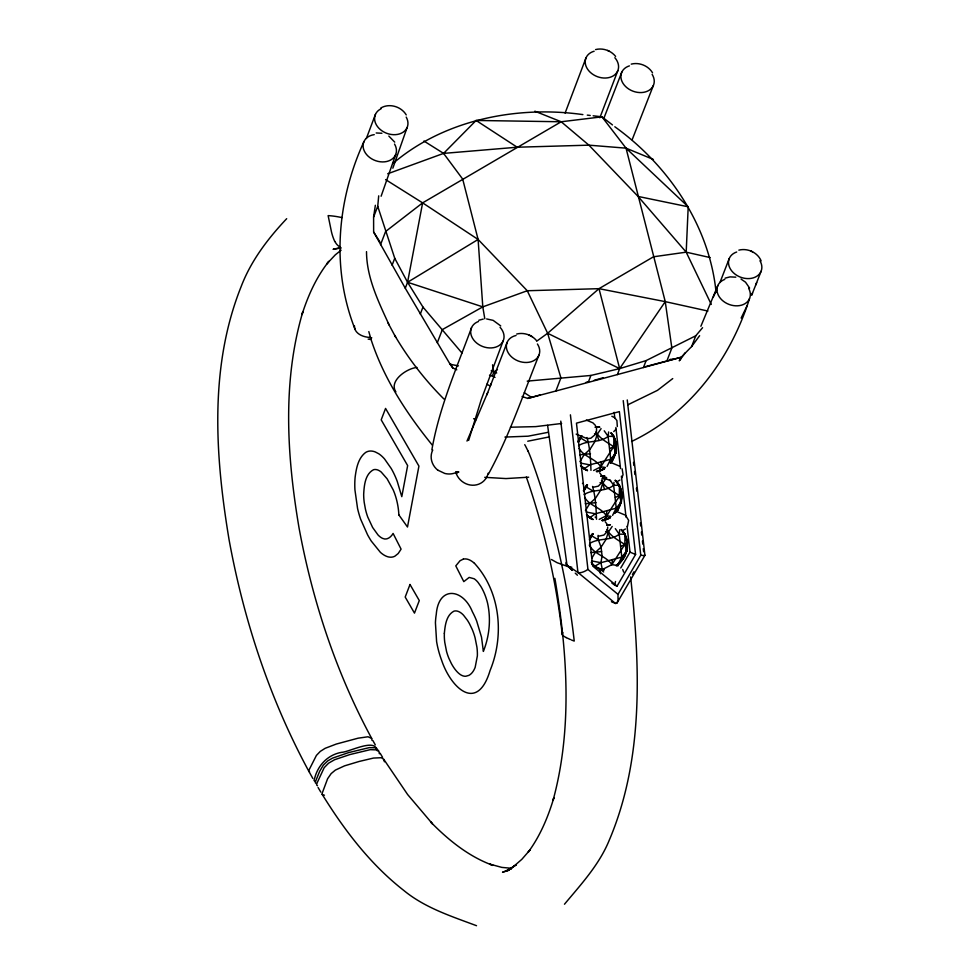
<?xml version="1.0" encoding="UTF-8"?>
<svg xmlns="http://www.w3.org/2000/svg" width="980" height="980" viewBox="0 0 980 980"><rect width="100%" height="100%" fill="white"/><g stroke="black" fill="none" stroke-linecap="round" stroke-linejoin="round"><path stroke-width="1.47" d="M596.489 431.421L596.538 428.199M613.26 436.088L613.933 436.37L613.713 446.647L615.82 452.993L612.329 461.2L610.516 462.805L613.933 457.048L616.004 448.411L615.036 439.947L611.189 432.903L613.933 436.37L615.905 442.127L616.101 450.751L615.82 452.993L610.699 459.24L607.049 466.443M615.734 480.555L619.483 485.284L619.262 495.562L621.357 501.907L617.878 510.115L614.705 513.422M616.935 565.558A22.859 19.416 -67.3 0 0 621.173 529.47L625.032 534.198L624.811 544.476L626.906 550.821L624.407 557.044L617.535 565.472L611.912 564.627L602.345 569.552C598.866 569.895 585.697 560.107 598.51 568.388M716.037 291.954C709.336 225.621 668.348 165.204 614.815 126.751M612.598 515.358L616.249 508.155L621.357 501.907L621.847 497.448L621.92 493.197L620.218 487.06L615.342 480.396M624.358 533.916C630.128 544.206 626.257 558.404 616.861 565.191L617.535 565.472L621.798 557.069L626.906 550.821L627.47 542.112L625.032 534.198L622.582 530.854M711.284 304.413L686.196 252.166L688.205 206.792L626.036 148.164L601.965 116.828L593.157 115.799M456.778 369.827L452.699 367.868L450.151 364.291L405.279 288.23L373.637 232.027L373.601 217.07L377.729 206.315L378.709 195.841M376.835 750.545C375.781 737.658 349.284 752.077 341.53 752.346C328.018 754.71 318.022 765.062 314.702 778.096A123.59 56.742 -29.8 0 0 314.127 779.798A4.251 1.948 -29.8 0 0 314.066 780.533L314.911 781.244M601.855 481.094L602.198 478.093M617.314 426.521L616.898 420.518L615.097 418.24M607.404 530.009L607.747 527.007M611.655 460.918L612.329 461.2L610.699 459.24L601.389 461.764L600.801 466.786L599.037 471.343L596.538 471.539L604.158 468.636M603.913 519.976L604.574 520.258C621.81 513.361 594.419 522.977 604.574 520.258L606.338 515.713L606.938 510.678L616.249 508.155L617.878 510.115L617.204 509.833L616.065 511.719M589.274 545.101C594.223 554.582 606.106 555.893 611.888 564.627L612.488 559.592L621.798 557.069L623.415 559.029L622.753 558.747M610.699 459.24L608.102 436.357L608.654 431.947M616.249 508.155L613.652 485.272L614.019 482.332M621.798 557.069L619.201 534.186L619.752 529.776M617.204 509.833C622.104 502.74 623.121 492.622 618.809 485.002M373.601 217.07L375.352 205.273M431.874 449.832C439.212 407.46 456.803 367.77 471.552 327.626M590.965 470.351C590.524 459.032 590.181 448.632 586.996 437.509M596.514 519.265C596.061 507.946 595.73 497.546 592.545 486.423M598.216 568.265L604.121 569.723L602.345 569.552L600.924 562.692L602.075 555.954L601.071 547.159L598.327 539.809L598.094 535.337M612.476 124.938L601.965 116.828L561.197 121.765L422.625 202.872L407.57 282.277L405.279 288.23M468.648 440.388L481.217 399.73L503.193 340.82M615.538 581.508L614.803 584.129M381.11 196.233L395.7 154.534M392.833 168.205L407.104 127.547M601.083 428.64L597.139 434.41L594.946 441.564L589.985 449.33L584.215 454.573L579.915 461.654M612.182 526.468L608.237 532.238L606.044 539.392L601.071 547.159L595.313 552.402L591.736 558.306M366.349 138.511L375.438 114.378M565.093 113.104L585.966 57.967M599.846 117.784L617.829 70.658M363.825 141.867C337.022 200.3 331.166 268.434 354.919 328.913M507.113 342.412L490.404 385.752M729.242 258.549L719.994 282.424M621.749 72.251L604.268 117.257M717.838 285.523L700.884 326.267M380.559 244.657L385.606 231.501L422.625 202.872L478.105 239.463L527.265 290.742L547.636 333.274L560.915 377.876L555.868 391.02L527.73 398.407L522.071 396.508M392.086 265.213L394.744 258.279L377.729 206.315M420.31 314.017L422.968 307.083L407.57 282.277L394.744 258.279M437.301 342.755L442.348 329.599L482.797 306.875L527.265 290.742L599.001 288.671L665.249 301.632L707.903 311.052M495.01 377.41L492.34 376.026L493.798 372.241L492.548 364.805M653.391 85.444L632.186 139.662M555.868 391.02L588.257 382.384L590.916 375.45L619.654 368.615L646.102 360.603L695.763 335.785L702.587 327.688M588.257 382.384L617.376 374.58L619.654 368.615L665.249 301.632L626.036 148.164L588.919 145.163L517.171 147.221L443.585 153.395L387.688 173.791M617.376 374.58L643.444 367.537L646.102 360.603M643.444 367.537L666.804 361.179L671.851 348.035L665.249 301.632M666.804 361.179L681.198 357.235L691.635 346.54L695.763 335.785M749.492 298.692C730.333 359.293 689.773 413.695 631.586 441.466M621.859 477.774L623.047 474.688L622.116 468.82M627.408 526.689L628.645 520.368L625.84 515.798M538.963 355.103C522.904 395.075 509.147 436.247 488.42 474.136M598.364 471.062L599.037 471.343L600.789 466.799C595.387 458.322 583.945 457.146 579.045 448.313M604.574 520.258C609.413 510.874 615.477 501.454 621.92 493.197L621.247 492.916M755.764 284.911L761.117 271.215M486.778 394.928L491.335 383.413M752.542 292.959L751.66 295.188L756.646 282.669M487.721 392.539L466.982 441.086M579.155 439.726L578.531 441.894L581.949 436.137L580.135 437.729L579.548 439.885M584.705 488.64L584.08 490.809L587.498 485.051L585.685 486.644L585.097 488.8M590.254 537.555L589.629 539.723L593.047 533.965L591.234 535.558L590.646 537.714M713.367 296.903L716.637 290.007M747.25 305.417L741.137 318.059M617.964 563.88L616.996 564.872M616.31 565.913L616.714 565.105M620.744 567.984L630.005 552.144L627.077 526.309M617.057 586.15L635.579 554.472L619.372 411.612L576.461 423.152L592.667 566.024L617.057 586.15L614.276 584.987M627.249 399.95L644.914 555.341L617.082 602.921L618.062 599.687L617.988 594.346L640.773 555.244L623.231 400.624M632.431 574.476L633.962 571.842M585.464 510.568L589.764 503.487L595.534 498.244L600.495 490.478L602.663 483.336L606.632 477.554M691.635 346.54L699.61 335.711M685.289 352.702L679.275 360.812L680.757 358.913M617.082 602.921L615.746 603.533L611.434 601.757M611.912 564.627L624.811 544.476L627.47 542.112L626.796 541.83M564.48 904.222C581.312 884.046 599.576 864.36 609.499 839.603L610.026 838.39C644.362 755.997 639.842 663.926 630.63 576.987M595.289 434.507L590.854 438.219L587.963 438.538M286.687 218.687C267.834 238.667 250.941 260.815 241.105 286.699C209.01 367.01 215.184 456.386 229.112 539.931C243.849 620.438 269.806 699.206 308.835 771.272M603.827 479.22L605.775 477.15M392.98 163.44C444.295 119.707 517.048 105.35 582.88 114.599M613.762 431.592L616.028 429.301M600.556 483.863L598.302 486.166L592.863 487.33M606.106 532.777L603.851 535.08L598.413 536.244M423.924 141.034L443.585 153.395L476.109 120.454L561.197 121.765L588.919 145.163L638.066 196.429L686.196 252.166L710.169 257.569M672.745 378.574L657.482 390.346L627.837 404.801M536.624 341.248L547.636 333.274L599.001 288.671L653.489 256.785L686.196 252.166M341.089 250.219L335.307 254.837L326.757 263.939L328.937 261.28C316.405 276.973 308.1 295.519 302.012 314.543L302.82 311.836C282.081 382.029 287.005 456.913 299.096 528.208C312.583 601.34 336.214 672.88 371.665 738.369L372.045 740.439M491.201 370.771L493.798 372.241L497.46 369.583M601.389 461.764L589.825 464.863L584.288 468.746L580.981 465.904L587.412 470.559M606.938 510.678L595.375 513.777L589.838 517.661L586.53 514.818L592.961 519.474M612.488 559.592L600.924 562.692L594.713 566.293M458.848 471.993L457.587 472.568M443.585 153.395L462.695 179.107L478.105 239.463L407.57 282.277L482.797 306.875L484.794 318.757M613.933 436.37L608.102 436.357C599.527 443.462 587.584 439.714 578.555 445.692M619.483 485.284L613.652 485.272C605.077 492.377 593.133 488.628 584.105 494.606M625.032 534.198L619.201 534.186C610.626 541.291 598.682 537.542 589.654 543.52M617.424 481.474L619.899 480.065M622.974 530.388L625.448 528.98M599.037 471.343L604.55 468.795M380.718 108.082C389.207 102.876 401.261 106.514 406.235 114.905M593.635 470.498L600.789 466.799M599.184 519.412L606.338 515.713L610.577 516.35M609.879 448.509L613.713 446.647L616.371 444.283L615.71 444.001M615.428 497.424L619.262 495.562C612.929 491.372 605.138 487.526 601.463 480.715L602.688 483.324L600.066 482.626M620.977 546.338L624.811 544.476C618.478 540.286 610.687 536.44 607.012 529.629L610.075 538.302M511.536 868.623L506.685 870.742L516.35 864.728L512.724 867.227L521.801 859.362L530.192 849.734L528.134 852.282C540.201 835.94 548.114 817.002 553.884 797.647L553.161 799.999C572.479 728.716 567.346 653.354 555.378 581.287L554.839 578.347M511.474 868.611L502.532 872.261L509.269 870.191M463.283 559.139L460.061 560.707L455.786 565.889L463.797 581.63L469.163 577.416L474.173 578.776A24.794 10.951 74.9 0 1 478.105 582.488L480.678 586.175A32.144 14.198 74.9 0 1 482.319 589.054A29.143 12.863 74.9 0 1 487.575 603.153C491.103 619.213 489.437 636.167 483.361 651.418L481.511 637.147L476.709 621.136A45.509 20.09 74.9 0 0 472.397 611.777C463.05 588.355 438.513 585.489 436.272 614.288A59.094 26.093 74.9 0 0 435.426 622.815L436.602 641.557A44.051 19.453 74.9 0 0 438.648 651.002A45.399 20.041 74.9 0 0 441.6 660.202C450.69 687.691 477.248 713.477 490.086 670.492C504.467 635.628 500.511 591.712 474.479 563.329M478.853 320.252L483.238 319.076M725.151 278.136L730.076 276.887L735.821 277.168M527.73 398.407L540.397 394.879M645.636 366.581L681.198 357.235M416.99 367.463C406.872 368.211 388.497 381 395.883 391.89M549.462 436.872L527.73 441.221M339.938 247.744L333.077 249.324L341.224 247.928M548.175 432.315L528.11 436.186L504.921 437.08M595.558 49.588C602.823 47.714 610.993 50.531 615.612 56.424M631.23 64.129C639.205 62.059 648.295 65.709 652.533 72.79M738.846 250.145C747.532 247.879 757.663 252.473 761.129 260.876M516.705 334.033C523.786 332.208 531.724 334.841 536.391 340.44M561.638 423.483L535.68 426.619L510.445 427.219M590.487 453.728L579.744 454.793M596.036 502.642L585.293 503.708M601.573 551.556L590.842 552.622M599.834 427.194L595.534 427.231L599.442 427.035M607.024 525.219L608.935 524.998L606.632 525.06M527.216 381.122L590.916 375.45M528.661 477.199L505.974 478.571L484.72 477.321M376.173 132.974L381.918 133.256M511.805 868.317L501.834 867.398L489.865 864.139L493.038 865.426C468.832 856.655 448.424 840.117 430.6 821.914L432.486 823.861L407.619 794.523L383.854 759.439L381.367 757.712L373.478 758.067L359.195 761.448L344.568 765.846L335.393 770.072L331.142 773.612L327.602 778.745L322.138 793.347A3.871 1.923 -31.4 0 0 322.971 794.927L324.454 795.209M670.112 359.341L673.15 359.293M571.793 567.2L569.846 567.089A7.632 1.972 -7.5 0 1 568.792 566.869L557.154 562.728L551.471 559.531M371.775 337.806L370.783 337.757A10.351 6.419 8.8 0 1 369.791 337.622M587.29 115.113L590.217 115.456M486.656 318.941L493.124 320.35L500.719 325.911M368.149 339.117L371.065 339.533C383.78 378.574 406.59 413.487 432.315 445.141M605.028 467.435L600.813 466.799L613.713 446.647C607.38 442.458 599.589 438.611 595.913 431.8L598.976 440.473M450.151 364.291L458.432 365.859M580.528 463.087L589.825 464.863M586.077 512.001L595.375 513.777M591.626 560.915L600.924 562.692M638.066 196.429L688.205 206.792M600.471 573.741L599.576 568.878L603.655 571.965M493.798 372.241L496.701 373.013M594.517 433.711L597.114 434.422M605.615 531.54L608.213 532.25M316.209 783.51L315.364 782.787A4.251 1.972 -30 0 1 315.413 782.04A123.59 57.502 -30 0 1 315.989 780.325L319.615 771.395L323.339 765.135L327.724 760.897L332.465 758.165L348.537 752.615L369.301 747.63L376.332 747.826L378.158 751.268M317.52 785.764L316.663 785.029A4.251 1.997 -30.3 0 1 316.712 784.27A123.59 58.273 -30.3 0 1 317.275 782.542L324.196 767.659L328.619 763.151L334.633 759.708L349.921 754.551L370.342 749.651L377.692 749.945L378.893 751.17L379.358 753.767M489.51 375.168L492.34 376.026M586.849 438.501L576.167 434.152M476.525 925.708C451.658 916.374 425.749 908.129 404.74 891.224L403.638 890.33C370.305 864.262 344.311 830.146 322.2 794.364M534.847 111.193L561.197 121.765M626.036 148.164L653.415 159.471M571.389 639.965L574.231 641.079A360.456 159.164 74.9 0 0 566.795 590.327C558.698 545.946 547.012 502.189 531.577 459.791A76.097 33.602 74.9 0 0 528.048 451.07M586.297 420.077L592.888 422.833L595.558 425.553M580.135 437.729L587.228 441.98M615.146 452.711L615.82 452.993M610.221 462.242L619.458 466.1M583.627 468.465L585.758 469.726M602.725 477.419L610.638 480.727M585.685 486.644L592.778 490.894M620.695 501.625L621.357 501.907M615.771 511.156L625.007 515.015M589.176 517.379L591.308 518.641M591.234 535.558L598.327 539.809M626.245 550.54L626.906 550.821M630.005 552.144L635.579 554.472M592.079 563.733L593.77 565.276M601.683 569.282L602.345 569.552M570.372 639.524L566.134 637.576M473.597 418.705L475.962 419.771M486.766 384.258L489.486 385.569M611.826 416.267L614.288 417.468M547.636 333.274L619.654 368.615L599.001 288.671M585.366 469.567L587.118 470.437M590.916 518.481L592.667 519.351M741.027 279.079L745.535 282.191L749.614 288.096M532.115 336.63L528.796 334.878M607.661 50.433L609.266 51.279M750.937 251.003L752.542 251.848M385.618 179.61L422.625 202.872M476.109 120.454L517.171 147.221M524.3 392.674L531.638 397.464M547.6 425.357L567.028 565.203L577.943 572.479L615.489 603.447M438.146 470.302L444.724 473.426A18.02 16.721 34.8 0 0 450.028 473.977A17.763 16.501 33.1 0 0 457.807 471.613M611.888 583.088L613.59 584.288M388.84 136.073L394.72 142.137M617.988 594.346L587.951 569.454L570.409 414.834M566.501 564.897L571.952 570.054M575.236 573.153L577.416 575.211M567.028 565.203L572.443 570.372M444.014 399.093C424.916 380.081 408.268 358.496 394.622 335.258M606.338 515.713C600.936 507.236 589.495 506.06 584.595 497.228M422.968 307.083L461.984 353.021M371.665 738.369L368.015 736.776L358.104 738.185L336.324 744.041L325.164 748.304L320.301 751.378L316.418 755.409L308.847 770.354A3.871 1.678 -28.7 0 0 309.558 771.738M599.638 472.801L601.438 475.092M605.187 521.715L606.988 524.006M591.21 562.312L592.373 563.855M398.811 514.843L407.496 527.007L418.926 466.1L385.569 408.44L381.196 419.844L407.643 465.586L401.788 496.664L397.243 481.388A45.423 20.053 74.9 0 0 391.265 468.563L384.527 458.934A43.341 19.134 74.9 0 0 378.795 453.789L375.316 451.964A51.916 22.92 74.9 0 0 371.812 451.082L370.685 451.021A47.163 20.825 74.9 0 0 365.552 452.515C358.104 458.224 356.291 468.403 355.14 477.162A55.799 24.635 74.9 0 0 354.932 489.865L357.565 508.51A45.925 20.274 74.9 0 0 360.677 519.29L367.537 534.725A69.886 30.858 74.9 0 0 371.261 541.058L380.387 552.34A44.492 19.649 74.9 0 0 387.002 556.505A46.415 20.494 74.9 0 0 389.121 557.057A44.198 19.514 74.9 0 0 394.866 556.199L398.186 553.529L401.09 549.155L393.09 533.426C391.155 536.991 386.929 540.519 382.715 538.424A27.354 12.079 74.9 0 1 378.035 534.982L372.621 527.461L367.757 517.036A29.878 13.193 74.9 0 1 365.418 509.086L364.217 502.422A34.202 15.104 74.9 0 1 363.678 494.238C364.168 485.713 365.026 474.149 373.515 469.738A30.147 13.316 74.9 0 1 377.239 469.812A28.481 12.581 74.9 0 1 381.232 472.054L387.1 478.791L393.139 489.755A29.829 13.169 74.9 0 1 396.337 498.894A34.753 15.349 74.9 0 1 398.836 514.868M604.219 430.808L608.102 436.357M609.768 479.722L613.652 485.272M615.305 528.637L619.201 534.186M562.569 635.077L562.299 634.587A14.639 4.3 -6.3 0 1 562.214 633.974A11.834 3.479 -6.3 0 1 562.937 632.798M373.637 232.027L379.86 241.852M382.604 757.381L380.118 753.216M320.827 792.11L318.084 787.528M375.291 744.886L372.878 740.562M312.828 778.439L309.166 771.86M334.866 241.411L335.724 242.881A14.639 12.997 -86.6 0 0 336.912 244.486A11.834 10.511 -86.6 0 0 340.379 247.107M366.508 251.639C366.606 277.707 378.586 301.938 389.207 325.127M388.068 323.02L395.675 337.194M450.665 363.997L452.699 367.868M528.036 451.094L525.427 445.851A24.059 10.621 74.9 0 0 524.729 444.663M622.704 569.478L623.684 572.112M383.854 759.439L384.393 761.779M526.334 477.052C543.961 527.889 556.15 580.65 562.202 634.121M602.676 483.348L604.525 489.388M368.823 331.632L371.053 339.423M633.509 462.376L633.852 465.414M634.538 471.466L634.881 474.492M636.424 488.113L636.767 491.139M640.369 522.928L640.712 525.954M641.398 532.005L641.753 535.043M642.439 541.095L642.782 544.12M643.297 548.665L643.639 551.691M614.154 412.323L614.84 418.399M615.869 427.513L620.524 468.55M621.394 476.158L626.049 517.183M560.78 421.106L577.943 572.479M617.976 565.889L617.902 565.031M478.105 239.463L482.797 306.875M488.15 473.205A17.309 16.133 44.5 0 1 472.274 485.223A17.309 16.133 44.5 0 1 455.651 471.858M537.42 343.992A17.15 13.157 21 0 1 531.025 361.791A17.15 13.157 21 0 1 508.13 352.678A17.15 13.157 21 0 1 516.031 335.479M438.072 470.4A17.052 15.717 34.1 0 1 432.744 450.041M500.057 327.283A17.15 13.157 21 0 1 497.571 346.406A17.15 13.157 21 0 1 473.683 339.962A17.15 13.157 21 0 1 478.497 321.477M369.938 337.426A17.432 11.711 -2.5 0 1 367.5 337.194A17.052 11.282 -2.3 0 1 354.478 325.85M394.536 144.06A17.15 13.157 21 0 1 386.794 161.48A17.15 13.157 21 0 1 364.303 151.03A17.15 13.157 21 0 1 374.25 134.64M406.21 117.098A17.15 13.157 21 0 1 399.681 133.868A17.15 13.157 21 0 1 377.435 126.518A17.15 13.157 21 0 1 381.049 108.792M614.864 57.698A17.15 13.157 21 0 1 611.52 76.758A17.15 13.157 21 0 1 587.657 69.298A17.15 13.157 21 0 1 594.149 51.217M652.129 74.358A17.15 13.157 21 0 1 645.734 91.826A17.15 13.157 21 0 1 623.01 83.349A17.15 13.157 21 0 1 629.405 65.881M759.953 260.741A17.15 13.157 21 0 1 753.179 277.904A17.15 13.157 21 0 1 730.664 269.451A17.15 13.157 21 0 1 736.691 252.007M748.598 288.243A17.15 13.157 21 0 1 741.603 305.148A17.15 13.157 21 0 1 719.259 296.83A17.15 13.157 21 0 1 724.784 279.374M463.283 559.139A39.421 17.407 74.9 0 1 474.43 563.316M457.391 472.826A13.463 2.609 -59.7 0 1 456.607 471.637M577.612 434.642A8.575 7.277 -67.3 0 1 576.865 434.507M583.112 483.544A8.575 7.277 -67.3 0 1 582.475 483.434M595.13 517.085A8.575 7.277 -67.3 0 1 595.693 517.575M587.841 569.417A7.926 3.405 -27.2 0 1 577.808 572.59M567.101 565.142A7.485 3.32 -29.9 0 1 566.232 562.238M644.632 555.501A7.926 0.882 12.3 0 1 640.687 555.207M644.485 554.901A7.926 0.882 12.3 0 1 644.779 555.084M622.08 530.744A22.859 19.416 -67.3 0 1 616.432 565.35M603.766 569.454A22.859 19.416 -67.3 0 1 591.614 563.451M589.911 537.53A22.859 19.416 -67.3 0 1 592.447 533.573M608.029 524.753A22.859 19.416 -67.3 0 1 609.928 524.729M604.268 569.674A22.859 19.416 -67.3 0 1 592.116 563.659M589.421 539.87A22.859 19.416 -67.3 0 1 592.949 533.782M606.669 525.17A22.859 19.416 -67.3 0 1 610.43 524.937M615.122 480.335A22.859 19.416 -67.3 0 1 614.203 513.459M610.883 516.436A22.859 19.416 -67.3 0 1 601.977 520.307M592.52 519.29A22.859 19.416 -67.3 0 1 587.473 516.019M583.37 490.747A22.859 19.416 -67.3 0 1 586.898 484.659M602.48 475.839A22.859 19.416 -67.3 0 1 604.378 475.815M615.624 480.555A22.859 19.416 -67.3 0 1 616.2 511.903M609.621 517.82A22.859 19.416 -67.3 0 1 602.467 520.515M593.023 519.498A22.859 19.416 -67.3 0 1 586.567 514.745M583.872 490.956A22.859 19.416 -67.3 0 1 587.4 484.867M601.12 476.255A22.859 19.416 -67.3 0 1 604.88 476.023M610.981 432.915A22.859 19.416 -67.3 0 1 610.148 462.781M605.334 467.521A22.859 19.416 -67.3 0 1 596.428 471.392M586.971 470.376A22.859 19.416 -67.3 0 1 580.515 465.623M577.82 441.833A22.859 19.416 -67.3 0 1 581.348 435.745M595.068 427.133A22.859 19.416 -67.3 0 1 598.829 426.9M611.483 433.123A22.859 19.416 -67.3 0 1 610.65 462.989M604.072 468.906A22.859 19.416 -67.3 0 1 596.93 471.601M587.473 470.584A22.859 19.416 -67.3 0 1 581.018 465.831M578.323 442.041A22.859 19.416 -67.3 0 1 581.851 435.953M595.571 427.341A22.859 19.416 -67.3 0 1 599.331 427.109M566.22 637.551A47.861 14.075 -6.3 0 1 562.434 635.101M341.996 217.621A360.456 159.164 74.9 0 0 328.129 215.612L331.473 231.893A47.861 42.483 -86.6 0 0 334.756 241.484M603.251 377.668A271.644 208.397 21 0 1 594.248 380.265M588.147 381.82A271.644 208.397 21 0 1 586.101 382.31M444.344 633.337L444.32 636.277A30.98 13.683 74.9 0 0 444.773 642.402L446.549 651.443A26.509 11.699 74.9 0 0 448.913 658.389L451.388 663.583A30.821 13.61 74.9 0 0 460.478 674.669A30.245 13.353 74.9 0 0 465.831 676.249L468.893 675.367A44.284 19.551 74.9 0 0 475.178 667.294L477.358 655.926A30.441 13.438 74.9 0 0 476.917 647.082L475.08 637.808A29.559 13.046 74.9 0 0 472.14 629.234L469.567 623.905A38.526 17.015 74.9 0 0 467.313 620.12L463.503 615.171A27.44 12.115 74.9 0 0 458.983 611.716L458.236 611.41A30.147 13.316 74.9 0 0 456.006 610.932A29.339 12.948 74.9 0 0 453.899 611.189C446.219 615.232 445.104 625.546 444.344 633.337M410.007 584.496L405.193 597.053L414.479 613.113L419.293 600.556L410.007 584.496M603.386 476.084L601.083 476.145L603.386 476.084"/></g></svg>
